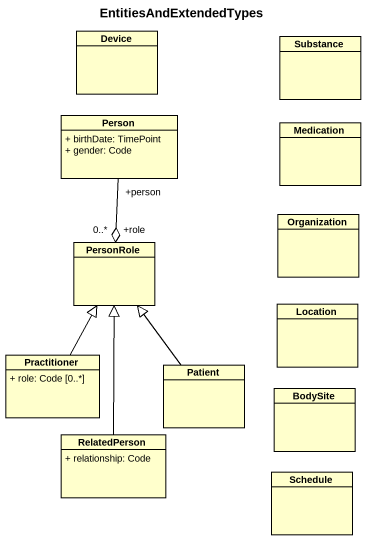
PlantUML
@startuml
title EntitiesAndExtendedTypes
hide circle
hide empty members
skinparam classAttributeIconSize 0
class Device
class Substance
class "Person" as Person_ {
  + birthDate: TimePoint
  + gender: Code
}
class Medication
class PersonRole
class Organization
class Location
class Practitioner {
  + role: Code [0..*]
}
class Patient
class BodySite
class RelatedPerson {
  + relationship: Code
}
class Schedule
Person_ "+person" --o "+role\n0..*" PersonRole
Practitioner -up-|> PersonRole
Patient -up-|> PersonRole
RelatedPerson -up-|> PersonRole
@enduml
